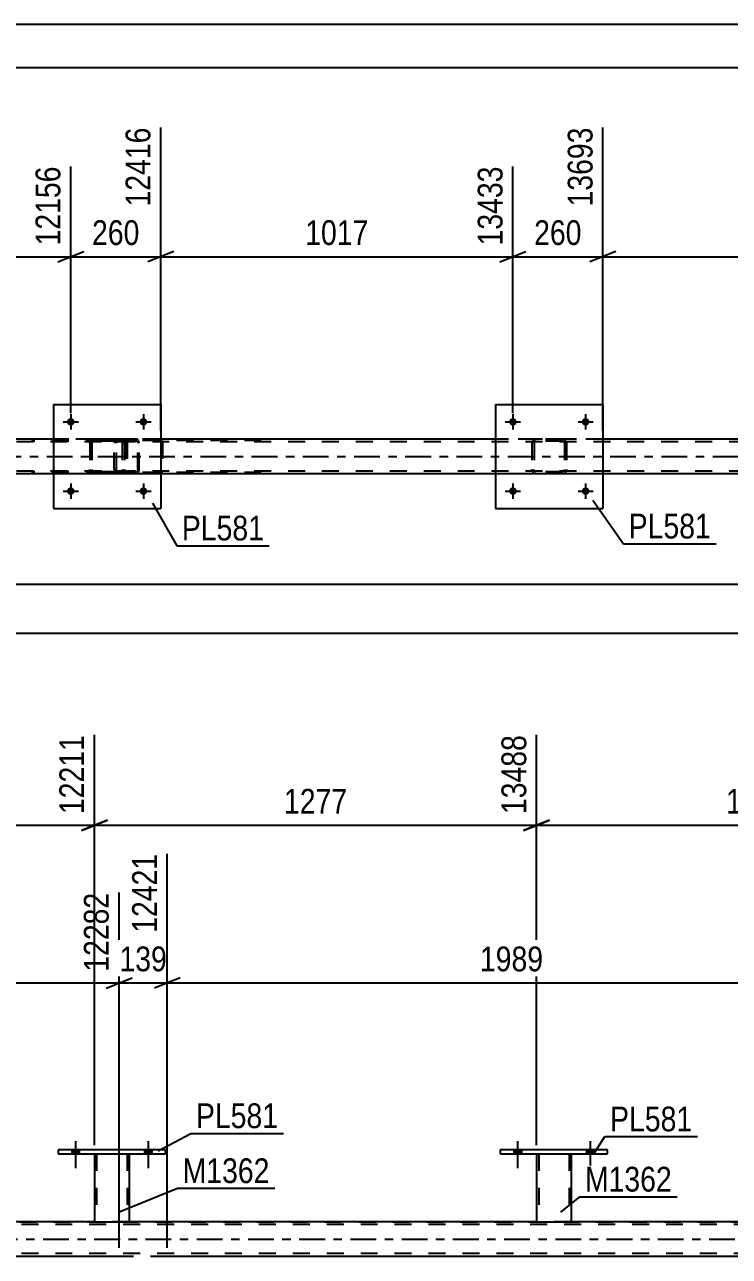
# Model space of a CAD drawing. Header units: millimetres. Extents: x 0 to 841, y 0 to 594.
# Drawn here: x 522.3 to 603.7, y 451.6 to 594 of the extents above; entities that cross this region are included whole.
import ezdxf

# ---------------------------------------------------------------- set-up
doc = ezdxf.new("R2010")
doc.units = ezdxf.units.MM
doc.linetypes.add('DXK_LINE_DOT2', pattern=[3.9198, 1.9599, -1.9599])
doc.linetypes.add('DXK_LINE_DOT3', pattern=[5.9187, 2.979, -0.9799, 0.9799, -0.9799])
doc.styles.add('Arial Narrow', font='ARIALN.TTF', dxfattribs={"height": 0.2})

# ---------------------------------------------------------------- blocks, each defined once
blk = doc.blocks.new('Unknown-814735583-1133')
at = {"color": 5, "linetype": 'Continuous'}
for p, q in [((841, 594), (0, 594)), ((836, 589), (5, 589))]:
    blk.add_line(p, q, dxfattribs=at)
blk = doc.blocks.new('Bolt-814735583-5158 - 5134')
at = {"linetype": 'Continuous'}
for points in [[(579.13, 548.09, -1), (578.25, 548.09, -1)], [(587.53, 548.09, -1), (586.65, 548.09, -1)]]:
    blk.add_hatch(color=1, dxfattribs=at).paths.add_polyline_path(points)
at = {"color": 1, "linetype": 'Continuous'}
for p, q in [((577.81, 548.09), (579.57, 548.09)), ((578.69, 548.97), (578.69, 547.21)), ((586.21, 548.09), (587.97, 548.09)), ((587.09, 548.97), (587.09, 547.21))]:
    blk.add_line(p, q, dxfattribs=at)
blk = doc.blocks.new('Bolt-814735583-5159 - 5134')
at = {"linetype": 'Continuous'}
for points in [[(579.13, 540.09, -1), (578.25, 540.09, -1)], [(587.53, 540.09, -1), (586.65, 540.09, -1)]]:
    blk.add_hatch(color=1, dxfattribs=at).paths.add_polyline_path(points)
at = {"color": 1, "linetype": 'Continuous'}
for p, q in [((578.69, 540.97), (578.69, 539.21)), ((587.09, 540.97), (587.09, 539.21)), ((577.81, 540.09), (579.57, 540.09)), ((586.21, 540.09), (587.97, 540.09))]:
    blk.add_line(p, q, dxfattribs=at)
blk = doc.blocks.new('Bolt-814735583-5160 - 5134')
at = {"linetype": 'Continuous'}
for points in [[(528.04, 548.09, -1), (527.16, 548.09, -1)], [(536.44, 548.09, -1), (535.56, 548.09, -1)]]:
    blk.add_hatch(color=1, dxfattribs=at).paths.add_polyline_path(points)
at = {"color": 1, "linetype": 'Continuous'}
for p, q in [((526.72, 548.09), (528.48, 548.09)), ((527.6, 548.97), (527.6, 547.21)), ((535.12, 548.09), (536.88, 548.09)), ((536, 548.97), (536, 547.21))]:
    blk.add_line(p, q, dxfattribs=at)
blk = doc.blocks.new('Bolt-814735583-5161 - 5134')
at = {"linetype": 'Continuous'}
for points in [[(528.04, 540.09, -1), (527.16, 540.09, -1)], [(536.44, 540.09, -1), (535.56, 540.09, -1)]]:
    blk.add_hatch(color=1, dxfattribs=at).paths.add_polyline_path(points)
at = {"color": 1, "linetype": 'Continuous'}
for p, q in [((527.6, 540.97), (527.6, 539.21)), ((536, 540.97), (536, 539.21)), ((526.72, 540.09), (528.48, 540.09)), ((535.12, 540.09), (536.88, 540.09))]:
    blk.add_line(p, q, dxfattribs=at)
blk = doc.blocks.new('Part-814735583-5235 - 5134')
at = {"color": 2, "linetype": 'Continuous'}
for p, q in [((576.69, 550.09), (576.69, 538.09)), ((576.69, 550.09), (589.09, 550.09)), ((589.09, 550.09), (589.09, 538.09)), ((576.69, 538.09), (589.09, 538.09))]:
    blk.add_line(p, q, dxfattribs=at)
blk = doc.blocks.new('Part-814735583-5236 - 5134')
at = {"color": 7, "linetype": 'DXK_LINE_DOT2'}
for p, q in [((580.89, 545.61), (580.92, 545.79)), ((580.92, 545.79), (580.89, 545.61)), ((580.89, 545.61), (580.89, 542.57)), ((581.13, 545.61), (581.14, 545.7)), ((581.13, 545.61), (581.13, 542.57)), ((581.14, 545.7), (581.2, 545.78)), ((581.18, 546.05), (581.37, 546.09)), ((581.37, 546.09), (581.18, 546.05)), ((581.2, 545.78), (581.27, 545.83)), ((581.27, 545.83), (581.37, 545.85)), ((584.41, 546.09), (581.37, 546.09)), ((584.41, 545.85), (581.37, 545.85)), ((584.41, 546.09), (584.59, 546.05)), ((584.59, 546.05), (584.41, 546.09)), ((584.41, 545.85), (584.5, 545.83)), ((584.5, 545.83), (584.57, 545.78)), ((584.57, 545.78), (584.63, 545.7)), ((584.63, 545.7), (584.65, 545.61)), ((584.65, 545.61), (584.65, 542.57)), ((584.85, 545.79), (584.89, 545.61)), ((584.89, 545.61), (584.85, 545.79)), ((584.89, 545.61), (584.89, 542.57)), ((580.92, 542.39), (580.89, 542.57)), ((580.89, 542.57), (580.92, 542.39)), ((581.14, 542.48), (581.13, 542.57)), ((581.2, 542.4), (581.14, 542.48)), ((581.27, 542.35), (581.2, 542.4)), ((584.57, 542.4), (584.5, 542.35)), ((584.63, 542.48), (584.57, 542.4)), ((584.65, 542.57), (584.63, 542.48)), ((584.89, 542.57), (584.85, 542.39)), ((584.85, 542.39), (584.89, 542.57)), ((581.37, 542.09), (581.18, 542.13)), ((581.18, 542.13), (581.37, 542.09)), ((581.37, 542.33), (581.27, 542.35)), ((584.41, 542.33), (581.37, 542.33)), ((584.41, 542.09), (581.37, 542.09)), ((584.5, 542.35), (584.41, 542.33)), ((584.59, 542.13), (584.41, 542.09)), ((584.41, 542.09), (584.59, 542.13))]:
    blk.add_line(p, q, dxfattribs=at)
at = {"color": 7, "linetype": 'DXK_LINE_DOT3'}
blk.add_line((582.89, 544.09), (582.89, 544.09), dxfattribs=at)
at = {"color": 7, "linetype": 'DXK_LINE_DOT2'}
for centre, start, end in [((581.37, 545.61), 112.5, 157.5), ((581.37, 545.61), 112.5, 157.5), ((584.41, 545.61), 22.5, 67.5), ((584.41, 545.61), 22.5, 67.5), ((581.37, 542.57), 202.5, 247.5), ((581.37, 542.57), 202.5, 247.5), ((584.41, 542.57), 292.5, 337.5), ((584.41, 542.57), 292.5, 337.5)]:
    blk.add_arc(centre, 0.48, start, end, dxfattribs=at)
blk = doc.blocks.new('Part-814735583-5241 - 5134')
at = {"color": 2, "linetype": 'Continuous'}
for p, q in [((525.6, 550.09), (525.6, 538.09)), ((525.6, 550.09), (538, 550.09)), ((538, 550.09), (538, 538.09)), ((525.6, 538.09), (538, 538.09))]:
    blk.add_line(p, q, dxfattribs=at)
blk = doc.blocks.new('Part-814735583-5242 - 5134')
at = {"color": 7, "linetype": 'DXK_LINE_DOT2'}
for p, q in [((529.8, 545.61), (529.84, 545.79)), ((529.84, 545.79), (529.8, 545.61)), ((529.8, 545.61), (529.8, 542.57)), ((530.04, 545.61), (530.06, 545.7)), ((530.04, 545.61), (530.04, 542.57)), ((530.06, 545.7), (530.11, 545.78)), ((530.1, 546.05), (530.28, 546.09)), ((530.28, 546.09), (530.1, 546.05)), ((530.11, 545.78), (530.19, 545.83)), ((530.19, 545.83), (530.28, 545.85)), ((533.32, 546.09), (530.28, 546.09)), ((533.32, 545.85), (530.28, 545.85)), ((533.32, 546.09), (533.51, 546.05)), ((533.51, 546.05), (533.32, 546.09)), ((533.32, 545.85), (533.42, 545.83)), ((533.42, 545.83), (533.49, 545.78)), ((533.49, 545.78), (533.55, 545.7)), ((533.55, 545.7), (533.56, 545.61)), ((533.56, 545.61), (533.56, 542.57)), ((533.77, 545.79), (533.8, 545.61)), ((533.8, 545.61), (533.77, 545.79)), ((533.8, 545.61), (533.8, 542.57)), ((529.84, 542.39), (529.8, 542.57)), ((529.8, 542.57), (529.84, 542.39)), ((530.06, 542.48), (530.04, 542.57)), ((530.11, 542.4), (530.06, 542.48)), ((530.19, 542.35), (530.11, 542.4)), ((533.49, 542.4), (533.42, 542.35)), ((533.55, 542.48), (533.49, 542.4)), ((533.56, 542.57), (533.55, 542.48)), ((533.8, 542.57), (533.77, 542.39)), ((533.77, 542.39), (533.8, 542.57)), ((530.28, 542.09), (530.1, 542.13)), ((530.1, 542.13), (530.28, 542.09)), ((530.28, 542.33), (530.19, 542.35)), ((533.32, 542.33), (530.28, 542.33)), ((533.32, 542.09), (530.28, 542.09)), ((533.42, 542.35), (533.32, 542.33)), ((533.51, 542.13), (533.32, 542.09)), ((533.32, 542.09), (533.51, 542.13))]:
    blk.add_line(p, q, dxfattribs=at)
at = {"color": 7, "linetype": 'DXK_LINE_DOT3'}
blk.add_line((531.8, 544.09), (531.8, 544.09), dxfattribs=at)
at = {"color": 7, "linetype": 'DXK_LINE_DOT2'}
for centre, start, end in [((530.28, 545.61), 112.5, 157.5), ((530.28, 545.61), 112.5, 157.5), ((533.32, 545.61), 22.5, 67.5), ((533.32, 545.61), 22.5, 67.5), ((530.28, 542.57), 202.5, 247.5), ((530.28, 542.57), 202.5, 247.5), ((533.32, 542.57), 292.5, 337.5), ((533.32, 542.57), 292.5, 337.5)]:
    blk.add_arc(centre, 0.48, start, end, dxfattribs=at)
blk = doc.blocks.new('Part-814735583-5273 - 5134')
at = {"color": 7, "linetype": 'DXK_LINE_DOT2'}
for p, q in [((535.23, 546.09), (523.07, 546.09)), ((535.23, 545.85), (523.07, 545.85)), ((532.66, 545.75), (532.63, 545.61)), ((532.63, 542.57), (532.63, 545.61)), ((532.67, 545.79), (532.66, 545.75)), ((532.88, 545.61), (532.9, 545.7)), ((532.88, 542.57), (532.88, 545.61)), ((532.9, 545.7), (532.96, 545.78)), ((533.14, 546.09), (532.94, 546.05)), ((532.96, 545.78), (533.04, 545.83)), ((533.04, 545.83), (533.14, 545.85)), ((533.95, 546.09), (533.95, 545.85)), ((535.33, 546.05), (535.23, 546.09)), ((535.23, 545.85), (535.28, 545.83)), ((535.28, 545.83), (535.32, 545.78)), ((535.32, 545.78), (535.35, 545.7)), ((535.42, 545.95), (535.33, 546.05)), ((535.35, 545.7), (535.36, 545.61)), ((535.36, 542.57), (535.36, 545.61)), ((535.48, 545.79), (535.42, 545.95)), ((535.5, 545.61), (535.48, 545.79)), ((535.5, 542.57), (535.5, 545.61)), ((532.63, 542.57), (532.65, 542.49)), ((532.65, 542.49), (532.67, 542.39)), ((532.9, 542.48), (532.88, 542.57)), ((532.96, 542.4), (532.9, 542.48)), ((533.04, 542.35), (532.96, 542.4)), ((535.32, 542.4), (535.28, 542.35)), ((535.35, 542.48), (535.32, 542.4)), ((535.36, 542.57), (535.35, 542.48)), ((535.42, 542.23), (535.48, 542.39)), ((535.48, 542.39), (535.5, 542.57)), ((535.23, 542.33), (523.07, 542.33)), ((535.23, 542.09), (523.07, 542.09)), ((532.94, 542.13), (533.14, 542.09)), ((533.14, 542.33), (533.04, 542.35)), ((533.95, 542.09), (533.95, 542.33)), ((535.28, 542.35), (535.23, 542.33)), ((535.23, 542.09), (535.33, 542.13)), ((535.33, 542.13), (535.42, 542.23))]:
    blk.add_line(p, q, dxfattribs=at)
for centre, start, end in [((533.12, 545.6), 111.1941, 156.1506), ((533.12, 542.59), 203.8494, 248.8059)]:
    blk.add_arc(centre, 0.492, start, end, dxfattribs=at)
blk = doc.blocks.new('Part-814735583-5302 - 5134')
at = {"color": 7, "linetype": 'DXK_LINE_DOT2'}
for p, q in [((533.98, 545.89), (533.95, 545.77)), ((533.95, 545.77), (533.95, 542.41)), ((534.12, 545.77), (534.13, 545.83)), ((534.12, 545.77), (534.12, 542.41)), ((534.13, 545.83), (534.17, 545.88)), ((534.29, 546.09), (534.16, 546.07)), ((534.17, 545.88), (534.23, 545.92)), ((534.23, 545.92), (534.29, 545.93)), ((549.62, 546.09), (534.29, 546.09)), ((549.62, 545.93), (534.29, 545.93)), ((538, 546.07), (537.87, 546.09)), ((537.87, 545.93), (537.93, 545.92)), ((537.93, 545.92), (537.99, 545.88)), ((537.99, 545.88), (538.02, 545.83)), ((538.02, 545.83), (538.04, 545.77)), ((538.04, 545.77), (538.04, 542.41)), ((538.21, 545.77), (538.18, 545.89)), ((538.21, 545.77), (538.21, 542.41)), ((533.95, 542.41), (533.98, 542.29)), ((534.13, 542.35), (534.12, 542.41)), ((538.04, 542.41), (538.02, 542.35)), ((538.18, 542.29), (538.21, 542.41)), ((534.17, 542.3), (534.13, 542.35)), ((534.16, 542.11), (534.29, 542.09)), ((534.23, 542.26), (534.17, 542.3)), ((534.29, 542.25), (534.23, 542.26)), ((549.62, 542.25), (534.29, 542.25)), ((549.62, 542.09), (534.29, 542.09)), ((537.93, 542.26), (537.87, 542.25)), ((537.87, 542.09), (538, 542.11)), ((537.99, 542.3), (537.93, 542.26)), ((538.02, 542.35), (537.99, 542.3))]:
    blk.add_line(p, q, dxfattribs=at)
for centre, start, end in [((534.28, 545.76), 110.7583, 155.68), ((537.88, 545.76), 24.32, 69.2417), ((534.28, 542.42), 204.32, 249.2417), ((537.88, 542.42), 290.7583, 335.68)]:
    blk.add_arc(centre, 0.331, start, end, dxfattribs=at)
blk = doc.blocks.new('Part-814735583-5334 - 5134')
at = {"color": 7, "linetype": 'DXK_LINE_DOT2'}
for p, q in [((762.42, 545.77), (98.68, 545.77)), ((762.42, 546.09), (116.96, 546.09)), ((538, 546.09), (525.6, 546.09)), ((589.09, 546.09), (576.69, 546.09)), ((762.42, 542.41), (98.68, 542.41)), ((759.62, 542.09), (116.96, 542.09)), ((538, 542.09), (525.6, 542.09)), ((589.09, 542.09), (576.69, 542.09))]:
    blk.add_line(p, q, dxfattribs=at)
at = {"color": 2, "linetype": 'Continuous'}
for p, q in [((525.6, 546.09), (486.92, 546.09)), ((576.69, 546.09), (538, 546.09)), ((627.77, 546.09), (589.09, 546.09)), ((525.6, 542.09), (486.92, 542.09)), ((576.69, 542.09), (538, 542.09)), ((627.77, 542.09), (589.09, 542.09))]:
    blk.add_line(p, q, dxfattribs=at)
at = {"color": 7, "linetype": 'DXK_LINE_DOT3'}
blk.add_line((98.68, 544.09), (762.42, 544.09), dxfattribs=at)
blk = doc.blocks.new('Bolt-814735583-3323 - 3299')
at = {"linetype": 'Continuous'}
for points in [[(578.79, 463.48), (579.67, 463.48), (579.67, 463.96), (578.79, 463.96)], [(587.19, 463.48), (588.07, 463.48), (588.07, 463.96), (587.19, 463.96)]]:
    blk.add_hatch(color=1, dxfattribs=at).paths.add_polyline_path(points)
at = {"color": 1, "linetype": 'Continuous'}
for p, q in [((579.23, 464.96), (579.23, 461.84)), ((587.63, 464.96), (587.63, 461.84)), ((578.79, 463.96), (578.79, 463.48)), ((579.67, 463.96), (579.67, 463.48)), ((587.19, 463.96), (587.19, 463.48)), ((588.07, 463.96), (588.07, 463.48))]:
    blk.add_line(p, q, dxfattribs=at)
blk = doc.blocks.new('Bolt-814735583-3324 - 3299')
at = {"linetype": 'Continuous'}
for points in [[(578.79, 463.48), (579.67, 463.48), (579.67, 463.96), (578.79, 463.96)], [(587.19, 463.48), (588.07, 463.48), (588.07, 463.96), (587.19, 463.96)]]:
    blk.add_hatch(color=1, dxfattribs=at).paths.add_polyline_path(points)
at = {"color": 1, "linetype": 'Continuous'}
for p, q in [((579.23, 464.96), (579.23, 461.84)), ((587.63, 464.96), (587.63, 461.84)), ((578.79, 463.96), (578.79, 463.48)), ((579.67, 463.96), (579.67, 463.48)), ((587.19, 463.96), (587.19, 463.48)), ((588.07, 463.96), (588.07, 463.48))]:
    blk.add_line(p, q, dxfattribs=at)
blk = doc.blocks.new('Bolt-814735583-3325 - 3299')
at = {"linetype": 'Continuous'}
for points in [[(527.71, 463.48), (528.59, 463.48), (528.59, 463.96), (527.71, 463.96)], [(536.11, 463.48), (536.99, 463.48), (536.99, 463.96), (536.11, 463.96)]]:
    blk.add_hatch(color=1, dxfattribs=at).paths.add_polyline_path(points)
at = {"color": 1, "linetype": 'Continuous'}
for p, q in [((528.15, 464.96), (528.15, 461.84)), ((536.55, 464.96), (536.55, 461.84)), ((527.71, 463.96), (527.71, 463.48)), ((528.59, 463.96), (528.59, 463.48)), ((536.11, 463.96), (536.11, 463.48)), ((536.99, 463.96), (536.99, 463.48))]:
    blk.add_line(p, q, dxfattribs=at)
blk = doc.blocks.new('Bolt-814735583-3326 - 3299')
at = {"linetype": 'Continuous'}
for points in [[(527.71, 463.48), (528.59, 463.48), (528.59, 463.96), (527.71, 463.96)], [(536.11, 463.48), (536.99, 463.48), (536.99, 463.96), (536.11, 463.96)]]:
    blk.add_hatch(color=1, dxfattribs=at).paths.add_polyline_path(points)
at = {"color": 1, "linetype": 'Continuous'}
for p, q in [((528.15, 464.96), (528.15, 461.84)), ((536.55, 464.96), (536.55, 461.84)), ((527.71, 463.96), (527.71, 463.48)), ((528.59, 463.96), (528.59, 463.48)), ((536.11, 463.96), (536.11, 463.48)), ((536.99, 463.96), (536.99, 463.48))]:
    blk.add_line(p, q, dxfattribs=at)
blk = doc.blocks.new('Part-814735583-3478 - 3299')
at = {"color": 2, "linetype": 'Continuous'}
for p, q in [((577.23, 463.96), (577.23, 463.48)), ((589.63, 463.96), (577.23, 463.96)), ((577.23, 463.48), (589.63, 463.48)), ((589.63, 463.48), (589.63, 463.96))]:
    blk.add_line(p, q, dxfattribs=at)
blk = doc.blocks.new('Part-814735583-3483 - 3299')
at = {"color": 7, "linetype": 'DXK_LINE_DOT2'}
for p, q in [((581.43, 463.49), (585.43, 463.49)), ((581.43, 463.48), (581.43, 463.49)), ((581.43, 463.49), (581.43, 463.48)), ((581.67, 463.49), (581.67, 455.64)), ((585.19, 463.49), (585.19, 455.64)), ((585.43, 463.49), (585.43, 463.48)), ((585.43, 463.48), (585.43, 463.49)), ((585.14, 455.64), (585.17, 455.64)), ((585.14, 455.64), (585.17, 455.64)), ((585.17, 455.64), (585.19, 455.64)), ((585.17, 455.64), (585.19, 455.64))]:
    blk.add_line(p, q, dxfattribs=at)
at = {"color": 2, "linetype": 'Continuous'}
for p, q in [((581.43, 463.48), (581.43, 455.64)), ((585.43, 463.48), (585.43, 455.64)), ((581.43, 455.64), (585.43, 455.64))]:
    blk.add_line(p, q, dxfattribs=at)
blk = doc.blocks.new('Part-814735583-3633 - 3299')
at = {"color": 7, "linetype": 'DXK_LINE_DOT2'}
for p, q in [((172.79, 455.64), (762.97, 455.64)), ((534.35, 455.64), (530.35, 455.64)), ((585.43, 455.64), (581.43, 455.64)), ((762.97, 455.32), (56.83, 455.32)), ((762.97, 451.96), (56.83, 451.96)), ((538.76, 451.64), (533.18, 451.64))]:
    blk.add_line(p, q, dxfattribs=at)
at = {"color": 2, "linetype": 'Continuous'}
for p, q in [((530.35, 455.64), (483.27, 455.64)), ((581.43, 455.64), (534.35, 455.64)), ((632.51, 455.64), (585.43, 455.64)), ((533.18, 451.64), (453.62, 451.64)), ((618.31, 451.64), (538.76, 451.64))]:
    blk.add_line(p, q, dxfattribs=at)
at = {"color": 7, "linetype": 'DXK_LINE_DOT3'}
blk.add_line((56.83, 453.64), (762.97, 453.64), dxfattribs=at)
blk = doc.blocks.new('Part-814735583-3488 - 3299')
at = {"color": 2, "linetype": 'Continuous'}
for p, q in [((526.15, 463.96), (526.15, 463.48)), ((538.55, 463.96), (526.15, 463.96)), ((526.15, 463.48), (538.55, 463.48)), ((538.55, 463.48), (538.55, 463.96))]:
    blk.add_line(p, q, dxfattribs=at)
blk = doc.blocks.new('Part-814735583-3493 - 3299')
at = {"color": 7, "linetype": 'DXK_LINE_DOT2'}
for p, q in [((530.35, 463.49), (534.35, 463.49)), ((530.35, 463.48), (530.35, 463.49)), ((530.35, 463.49), (530.35, 463.48)), ((530.59, 463.49), (530.59, 455.64)), ((534.11, 463.49), (534.11, 455.64)), ((534.35, 463.49), (534.35, 463.48)), ((534.35, 463.48), (534.35, 463.49)), ((534.06, 455.64), (534.09, 455.64)), ((534.06, 455.64), (534.09, 455.64)), ((534.09, 455.64), (534.11, 455.64)), ((534.09, 455.64), (534.11, 455.64))]:
    blk.add_line(p, q, dxfattribs=at)
at = {"color": 2, "linetype": 'Continuous'}
for p, q in [((530.35, 463.48), (530.35, 455.64)), ((534.35, 463.48), (534.35, 455.64)), ((530.35, 455.64), (534.35, 455.64))]:
    blk.add_line(p, q, dxfattribs=at)
blk = doc.blocks.new('StraightDimension-814735583-8632 - 5134')
at = {"color": 7, "linetype": 'Continuous'}
blk.add_line((56.76, 529.33), (762.42, 529.33), dxfattribs=at)
blk = doc.blocks.new('StraightDimension-814735583-5735 - 5134')
at = {"color": 7, "linetype": 'Continuous'}
for p, q in [((486.92, 547.09), (486.92, 582.12)), ((527.6, 549.09), (527.6, 577.62)), ((488.42, 567.78), (485.42, 566.58)), ((486.92, 567.18), (527.6, 567.18)), ((526.1, 566.58), (529.1, 567.78))]:
    blk.add_line(p, q, dxfattribs=at)
at = {"color": 0}
blk.add_wipeout([(511.52, 567.93), (511.52, 572.13), (503.01, 572.13), (503.01, 567.93)], dxfattribs=at)
at = {"color": 3, "style": 'Arial Narrow'}
blk.add_text('1017', height=2.863, dxfattribs=at).set_placement((503.61, 568.53))
at = {"color": 0, "linetype": 'Continuous'}
blk.add_wipeout([(527, 578.22), (522.8, 578.22), (522.8, 567.88), (527, 567.88)], dxfattribs=at)
at = {"color": 3, "linetype": 'Continuous', "style": 'Arial Narrow'}
blk.add_text('12156', height=2.863, rotation=90.0002, dxfattribs=at).set_placement((526.4, 568.48))
blk = doc.blocks.new('StraightDimension-814735583-5753 - 5134')
at = {"color": 7, "linetype": 'Continuous'}
for p, q in [((538, 547.09), (538, 582.12)), ((527.6, 549.09), (527.6, 577.62)), ((526.1, 566.58), (529.1, 567.78)), ((527.6, 567.18), (538, 567.18)), ((539.5, 567.78), (536.5, 566.58))]:
    blk.add_line(p, q, dxfattribs=at)
at = {"color": 0}
blk.add_wipeout([(536.15, 567.93), (536.15, 572.13), (529.46, 572.13), (529.46, 567.93)], dxfattribs=at)
at = {"color": 3, "style": 'Arial Narrow'}
blk.add_text('260', height=2.863, dxfattribs=at).set_placement((530.06, 568.53))
at = {"color": 0, "linetype": 'Continuous'}
blk.add_wipeout([(537.4, 582.72), (533.2, 582.72), (533.2, 572.38), (537.4, 572.38)], dxfattribs=at)
at = {"color": 3, "linetype": 'Continuous', "style": 'Arial Narrow'}
blk.add_text('12416', height=2.863, rotation=90.0002, dxfattribs=at).set_placement((536.8, 572.98))
blk = doc.blocks.new('StraightDimension-814735583-5771 - 5134')
at = {"color": 7, "linetype": 'Continuous'}
for p, q in [((538, 547.09), (538, 582.12)), ((578.69, 549.09), (578.69, 577.62)), ((539.5, 567.78), (536.5, 566.58)), ((538, 567.18), (578.69, 567.18)), ((577.19, 566.58), (580.19, 567.78))]:
    blk.add_line(p, q, dxfattribs=at)
at = {"color": 0}
blk.add_wipeout([(562.6, 567.93), (562.6, 572.13), (554.09, 572.13), (554.09, 567.93)], dxfattribs=at)
at = {"color": 3, "style": 'Arial Narrow'}
blk.add_text('1017', height=2.863, dxfattribs=at).set_placement((554.69, 568.53))
at = {"color": 0, "linetype": 'Continuous'}
blk.add_wipeout([(578.09, 578.22), (573.89, 578.22), (573.89, 567.88), (578.09, 567.88)], dxfattribs=at)
at = {"color": 3, "linetype": 'Continuous', "style": 'Arial Narrow'}
blk.add_text('13433', height=2.863, rotation=90.0002, dxfattribs=at).set_placement((577.49, 568.48))
blk = doc.blocks.new('StraightDimension-814735583-5789 - 5134')
at = {"color": 7, "linetype": 'Continuous'}
for p, q in [((589.09, 547.09), (589.09, 582.12)), ((578.69, 549.09), (578.69, 577.62)), ((577.19, 566.58), (580.19, 567.78)), ((578.69, 567.18), (589.09, 567.18)), ((590.59, 567.78), (587.59, 566.58))]:
    blk.add_line(p, q, dxfattribs=at)
at = {"color": 0}
blk.add_wipeout([(587.23, 567.93), (587.23, 572.13), (580.54, 572.13), (580.54, 567.93)], dxfattribs=at)
at = {"color": 3, "style": 'Arial Narrow'}
blk.add_text('260', height=2.863, dxfattribs=at).set_placement((581.14, 568.53))
at = {"color": 0, "linetype": 'Continuous'}
blk.add_wipeout([(588.49, 582.72), (584.29, 582.72), (584.29, 572.38), (588.49, 572.38)], dxfattribs=at)
at = {"color": 3, "linetype": 'Continuous', "style": 'Arial Narrow'}
blk.add_text('13693', height=2.863, rotation=90.0002, dxfattribs=at).set_placement((587.89, 572.98))
blk = doc.blocks.new('StraightDimension-814735583-5807 - 5134')
at = {"color": 7, "linetype": 'Continuous'}
for p, q in [((589.09, 547.09), (589.09, 582.12)), ((629.77, 549.09), (629.77, 577.62)), ((590.59, 567.78), (587.59, 566.58)), ((589.09, 567.18), (629.77, 567.18)), ((628.27, 566.58), (631.27, 567.78))]:
    blk.add_line(p, q, dxfattribs=at)
at = {"color": 0}
blk.add_wipeout([(613.68, 567.93), (613.68, 572.13), (605.17, 572.13), (605.17, 567.93)], dxfattribs=at)
at = {"color": 3, "style": 'Arial Narrow'}
blk.add_text('1017', height=2.863, dxfattribs=at).set_placement((605.77, 568.53))
at = {"color": 0, "linetype": 'Continuous'}
blk.add_wipeout([(629.17, 578.22), (624.97, 578.22), (624.97, 567.88), (629.17, 567.88)], dxfattribs=at)
at = {"color": 3, "linetype": 'Continuous', "style": 'Arial Narrow'}
blk.add_text('14710', height=2.863, rotation=90.0002, dxfattribs=at).set_placement((628.57, 568.48))
blk = doc.blocks.new('StraightDimension-814735583-10466 - 5134')
at = {"color": 7, "linetype": 'Continuous'}
blk.add_line((56.12, 523.66), (763.06, 523.66), dxfattribs=at)
blk = doc.blocks.new('StraightDimension-814735583-4415 - 3299')
at = {"color": 7, "linetype": 'Continuous'}
for p, q in [((453.62, 452.64), (453.62, 498.18)), ((533.18, 452.64), (533.18, 493.68)), ((455.12, 483.84), (452.12, 482.64)), ((453.62, 483.24), (533.18, 483.24)), ((531.68, 482.64), (534.68, 483.84))]:
    blk.add_line(p, q, dxfattribs=at)
at = {"color": 0}
blk.add_wipeout([(497.66, 483.99), (497.66, 488.19), (489.14, 488.19), (489.14, 483.99)], dxfattribs=at)
at = {"color": 3, "style": 'Arial Narrow'}
blk.add_text('1989', height=2.863, dxfattribs=at).set_placement((489.74, 484.59))
at = {"color": 0, "linetype": 'Continuous'}
blk.add_wipeout([(532.58, 494.28), (528.38, 494.28), (528.38, 483.94), (532.58, 483.94)], dxfattribs=at)
at = {"color": 3, "linetype": 'Continuous', "style": 'Arial Narrow'}
blk.add_text('12282', height=2.863, rotation=90.0002, dxfattribs=at).set_placement((531.98, 484.54))
blk = doc.blocks.new('StraightDimension-814735583-4108 - 3299')
at = {"color": 7, "linetype": 'Continuous'}
for p, q in [((479.27, 464.49), (479.27, 511.9)), ((530.35, 464.49), (530.35, 511.9)), ((480.77, 502.06), (477.77, 500.86)), ((479.27, 501.46), (530.35, 501.46)), ((528.85, 500.86), (531.85, 502.06))]:
    blk.add_line(p, q, dxfattribs=at)
at = {"color": 0}
blk.add_wipeout([(509.07, 502.21), (509.07, 506.41), (500.56, 506.41), (500.56, 502.21)], dxfattribs=at)
at = {"color": 3, "style": 'Arial Narrow'}
blk.add_text('1277', height=2.863, dxfattribs=at).set_placement((501.16, 502.81))
at = {"color": 0, "linetype": 'Continuous'}
blk.add_wipeout([(529.75, 512.5), (525.55, 512.5), (525.55, 502.15), (529.75, 502.15)], dxfattribs=at)
at = {"color": 3, "linetype": 'Continuous', "style": 'Arial Narrow'}
blk.add_text('12211', height=2.863, rotation=90.0002, dxfattribs=at).set_placement((529.15, 502.76))
blk = doc.blocks.new('StraightDimension-814735583-4118 - 3299')
at = {"color": 7, "linetype": 'Continuous'}
for p, q in [((530.35, 464.49), (530.35, 511.9)), ((581.43, 464.49), (581.43, 511.9)), ((531.85, 502.06), (528.85, 500.86)), ((530.35, 501.46), (581.43, 501.46)), ((579.93, 500.86), (582.93, 502.06))]:
    blk.add_line(p, q, dxfattribs=at)
at = {"color": 0}
blk.add_wipeout([(560.15, 502.21), (560.15, 506.41), (551.64, 506.41), (551.64, 502.21)], dxfattribs=at)
at = {"color": 3, "style": 'Arial Narrow'}
blk.add_text('1277', height=2.863, dxfattribs=at).set_placement((552.24, 502.81))
at = {"color": 0, "linetype": 'Continuous'}
blk.add_wipeout([(580.83, 512.5), (576.63, 512.5), (576.63, 502.15), (580.83, 502.15)], dxfattribs=at)
at = {"color": 3, "linetype": 'Continuous', "style": 'Arial Narrow'}
blk.add_text('13488', height=2.863, rotation=90.0002, dxfattribs=at).set_placement((580.23, 502.76))
blk = doc.blocks.new('StraightDimension-814735583-4128 - 3299')
at = {"color": 7, "linetype": 'Continuous'}
for p, q in [((581.43, 464.49), (581.43, 511.9)), ((632.51, 464.49), (632.51, 511.9)), ((582.93, 502.06), (579.93, 500.86)), ((581.43, 501.46), (632.51, 501.46)), ((631.01, 500.86), (634.01, 502.06))]:
    blk.add_line(p, q, dxfattribs=at)
at = {"color": 0}
blk.add_wipeout([(611.23, 502.21), (611.23, 506.41), (602.72, 506.41), (602.72, 502.21)], dxfattribs=at)
at = {"color": 3, "style": 'Arial Narrow'}
blk.add_text('1277', height=2.863, dxfattribs=at).set_placement((603.32, 502.81))
at = {"color": 0, "linetype": 'Continuous'}
blk.add_wipeout([(631.91, 512.5), (627.71, 512.5), (627.71, 502.15), (631.91, 502.15)], dxfattribs=at)
at = {"color": 3, "linetype": 'Continuous', "style": 'Arial Narrow'}
blk.add_text('14765', height=2.863, rotation=90.0002, dxfattribs=at).set_placement((631.31, 502.76))
blk = doc.blocks.new('StraightDimension-814735583-4439 - 3299')
at = {"color": 7, "linetype": 'Continuous'}
for p, q in [((538.76, 452.64), (538.76, 498.18)), ((533.18, 452.64), (533.18, 493.68)), ((531.68, 482.64), (534.68, 483.84)), ((533.18, 483.24), (538.76, 483.24)), ((540.26, 483.84), (537.26, 482.64))]:
    blk.add_line(p, q, dxfattribs=at)
at = {"color": 0}
blk.add_wipeout([(539.31, 483.99), (539.31, 488.19), (532.63, 488.19), (532.63, 483.99)], dxfattribs=at)
at = {"color": 3, "style": 'Arial Narrow'}
blk.add_text('139', height=2.863, dxfattribs=at).set_placement((533.23, 484.59))
at = {"color": 0, "linetype": 'Continuous'}
blk.add_wipeout([(538.16, 498.78), (533.96, 498.78), (533.96, 488.44), (538.16, 488.44)], dxfattribs=at)
at = {"color": 3, "linetype": 'Continuous', "style": 'Arial Narrow'}
blk.add_text('12421', height=2.863, rotation=90.0002, dxfattribs=at).set_placement((537.56, 489.04))
blk = doc.blocks.new('StraightDimension-814735583-4463 - 3299')
at = {"color": 7, "linetype": 'Continuous'}
for p, q in [((538.76, 452.64), (538.76, 498.18)), ((618.31, 452.64), (618.31, 493.68)), ((540.26, 483.84), (537.26, 482.64)), ((538.76, 483.24), (618.31, 483.24)), ((616.81, 482.64), (619.81, 483.84))]:
    blk.add_line(p, q, dxfattribs=at)
at = {"color": 0}
blk.add_wipeout([(582.79, 483.99), (582.79, 488.19), (574.28, 488.19), (574.28, 483.99)], dxfattribs=at)
at = {"color": 3, "style": 'Arial Narrow'}
blk.add_text('1989', height=2.863, dxfattribs=at).set_placement((574.88, 484.59))
at = {"color": 0, "linetype": 'Continuous'}
blk.add_wipeout([(617.71, 494.28), (613.51, 494.28), (613.51, 483.94), (617.71, 483.94)], dxfattribs=at)
at = {"color": 3, "linetype": 'Continuous', "style": 'Arial Narrow'}
blk.add_text('14410', height=2.863, rotation=90.0002, dxfattribs=at).set_placement((617.11, 484.54))
blk = doc.blocks.new('Mark-814735583-5231 - 5134')
at = {"color": 0}
blk.add_wipeout([(601.57, 534.61), (601.57, 537.61), (592.07, 537.61), (592.07, 534.61)], dxfattribs=at)
blk.add_wipeout([(601.57, 534.61), (601.57, 537.61), (592.07, 537.61), (592.07, 534.61)], dxfattribs=at)
at = {"color": 30, "linetype": 'Continuous'}
for p, q in [((587.92, 539.05), (591.47, 534.01)), ((591.47, 534.01), (602.17, 534.01))]:
    blk.add_line(p, q, dxfattribs=at)
at = {"color": 3, "style": 'Arial Narrow'}
blk.add_text('PL581', height=2.863, dxfattribs=at).set_placement((592.07, 534.61))
blk = doc.blocks.new('Mark-814735583-5237 - 5134')
at = {"color": 0}
blk.add_wipeout([(549.94, 534.38), (549.94, 537.38), (540.44, 537.38), (540.44, 534.38)], dxfattribs=at)
blk.add_wipeout([(549.94, 534.38), (549.94, 537.38), (540.44, 537.38), (540.44, 534.38)], dxfattribs=at)
at = {"color": 30, "linetype": 'Continuous'}
for p, q in [((537.06, 538.7), (539.84, 533.78)), ((539.84, 533.78), (550.54, 533.78))]:
    blk.add_line(p, q, dxfattribs=at)
at = {"color": 3, "style": 'Arial Narrow'}
blk.add_text('PL581', height=2.863, dxfattribs=at).set_placement((540.44, 534.38))
blk = doc.blocks.new('Mark-814735583-3474 - 3299')
at = {"color": 0}
blk.add_wipeout([(599.42, 466.09), (599.42, 469.09), (589.92, 469.09), (589.92, 466.09)], dxfattribs=at)
blk.add_wipeout([(599.42, 466.09), (599.42, 469.09), (589.92, 469.09), (589.92, 466.09)], dxfattribs=at)
at = {"color": 30, "linetype": 'Continuous'}
for p, q in [((588.04, 463.48), (589.32, 465.49)), ((589.32, 465.49), (600.02, 465.49))]:
    blk.add_line(p, q, dxfattribs=at)
at = {"color": 3, "style": 'Arial Narrow'}
blk.add_text('PL581', height=2.863, dxfattribs=at).set_placement((589.92, 466.09))
blk = doc.blocks.new('Mark-814735583-3479 - 3299')
at = {"color": 0}
blk.add_wipeout([(597.06, 459.13), (597.06, 462.13), (587.01, 462.13), (587.01, 459.13)], dxfattribs=at)
blk.add_wipeout([(597.06, 459.13), (597.06, 462.13), (587.01, 462.13), (587.01, 459.13)], dxfattribs=at)
at = {"color": 30, "linetype": 'Continuous'}
for p, q in [((584.21, 456.75), (586.41, 458.53)), ((586.41, 458.53), (597.66, 458.53))]:
    blk.add_line(p, q, dxfattribs=at)
at = {"color": 3, "style": 'Arial Narrow'}
blk.add_text('M1362', height=2.863, dxfattribs=at).set_placement((587.01, 459.13))
blk = doc.blocks.new('Mark-814735583-3484 - 3299')
at = {"color": 0}
blk.add_wipeout([(551.58, 466.46), (551.58, 469.46), (542.07, 469.46), (542.07, 466.46)], dxfattribs=at)
blk.add_wipeout([(551.58, 466.46), (551.58, 469.46), (542.07, 469.46), (542.07, 466.46)], dxfattribs=at)
at = {"color": 30, "linetype": 'Continuous'}
for p, q in [((537.69, 463.85), (541.47, 465.86)), ((541.47, 465.86), (552.18, 465.86))]:
    blk.add_line(p, q, dxfattribs=at)
at = {"color": 3, "style": 'Arial Narrow'}
blk.add_text('PL581', height=2.863, dxfattribs=at).set_placement((542.07, 466.46))
blk = doc.blocks.new('Mark-814735583-3489 - 3299')
at = {"color": 0}
blk.add_wipeout([(550.58, 460.11), (550.58, 463.11), (540.53, 463.11), (540.53, 460.11)], dxfattribs=at)
blk.add_wipeout([(550.58, 460.11), (550.58, 463.11), (540.53, 463.11), (540.53, 460.11)], dxfattribs=at)
at = {"color": 30, "linetype": 'Continuous'}
for p, q in [((533.13, 456.75), (539.93, 459.51)), ((539.93, 459.51), (551.18, 459.51))]:
    blk.add_line(p, q, dxfattribs=at)
at = {"color": 3, "style": 'Arial Narrow'}
blk.add_text('M1362', height=2.863, dxfattribs=at).set_placement((540.53, 460.11))

msp = doc.modelspace()

# ---------------------------------------------------------------- block references
for name in ['Unknown-814735583-1133', 'Part-814735583-5241 - 5134', 'Part-814735583-5235 - 5134', 'Bolt-814735583-5160 - 5134', 'Bolt-814735583-5158 - 5134', 'Part-814735583-5334 - 5134', 'Part-814735583-5273 - 5134', 'Part-814735583-5242 - 5134', 'Part-814735583-5302 - 5134', 'Part-814735583-5236 - 5134', 'Bolt-814735583-5161 - 5134', 'Bolt-814735583-5159 - 5134', 'Bolt-814735583-3325 - 3299', 'Bolt-814735583-3326 - 3299', 'Bolt-814735583-3323 - 3299', 'Bolt-814735583-3324 - 3299', 'Part-814735583-3488 - 3299', 'Part-814735583-3493 - 3299', 'Part-814735583-3478 - 3299', 'Part-814735583-3483 - 3299', 'Part-814735583-3633 - 3299']:
    msp.add_blockref(name, (0, 0))

# ---------------------------------------------------------------- next in the draw order: block references
for name in ['StraightDimension-814735583-5735 - 5134', 'StraightDimension-814735583-8632 - 5134', 'StraightDimension-814735583-4415 - 3299']:
    msp.add_blockref(name, (0, 0))

# ---------------------------------------------------------------- next in the draw order: block references
for name in ['StraightDimension-814735583-5753 - 5134', 'StraightDimension-814735583-10466 - 5134', 'StraightDimension-814735583-4108 - 3299']:
    msp.add_blockref(name, (0, 0))

# ---------------------------------------------------------------- next in the draw order: block references
for name in ['StraightDimension-814735583-5771 - 5134', 'Mark-814735583-5237 - 5134', 'Mark-814735583-5231 - 5134', 'StraightDimension-814735583-4118 - 3299']:
    msp.add_blockref(name, (0, 0))

# ---------------------------------------------------------------- next in the draw order: block references
for name in ['StraightDimension-814735583-5789 - 5134', 'StraightDimension-814735583-4128 - 3299', 'StraightDimension-814735583-4439 - 3299']:
    msp.add_blockref(name, (0, 0))

# ---------------------------------------------------------------- next in the draw order: block references
for name in ['StraightDimension-814735583-5807 - 5134', 'StraightDimension-814735583-4463 - 3299']:
    msp.add_blockref(name, (0, 0))

# ---------------------------------------------------------------- next in the draw order: block references
for name in ['Mark-814735583-3484 - 3299', 'Mark-814735583-3474 - 3299', 'Mark-814735583-3489 - 3299', 'Mark-814735583-3479 - 3299']:
    msp.add_blockref(name, (0, 0))

doc.saveas('drawing.dxf')
